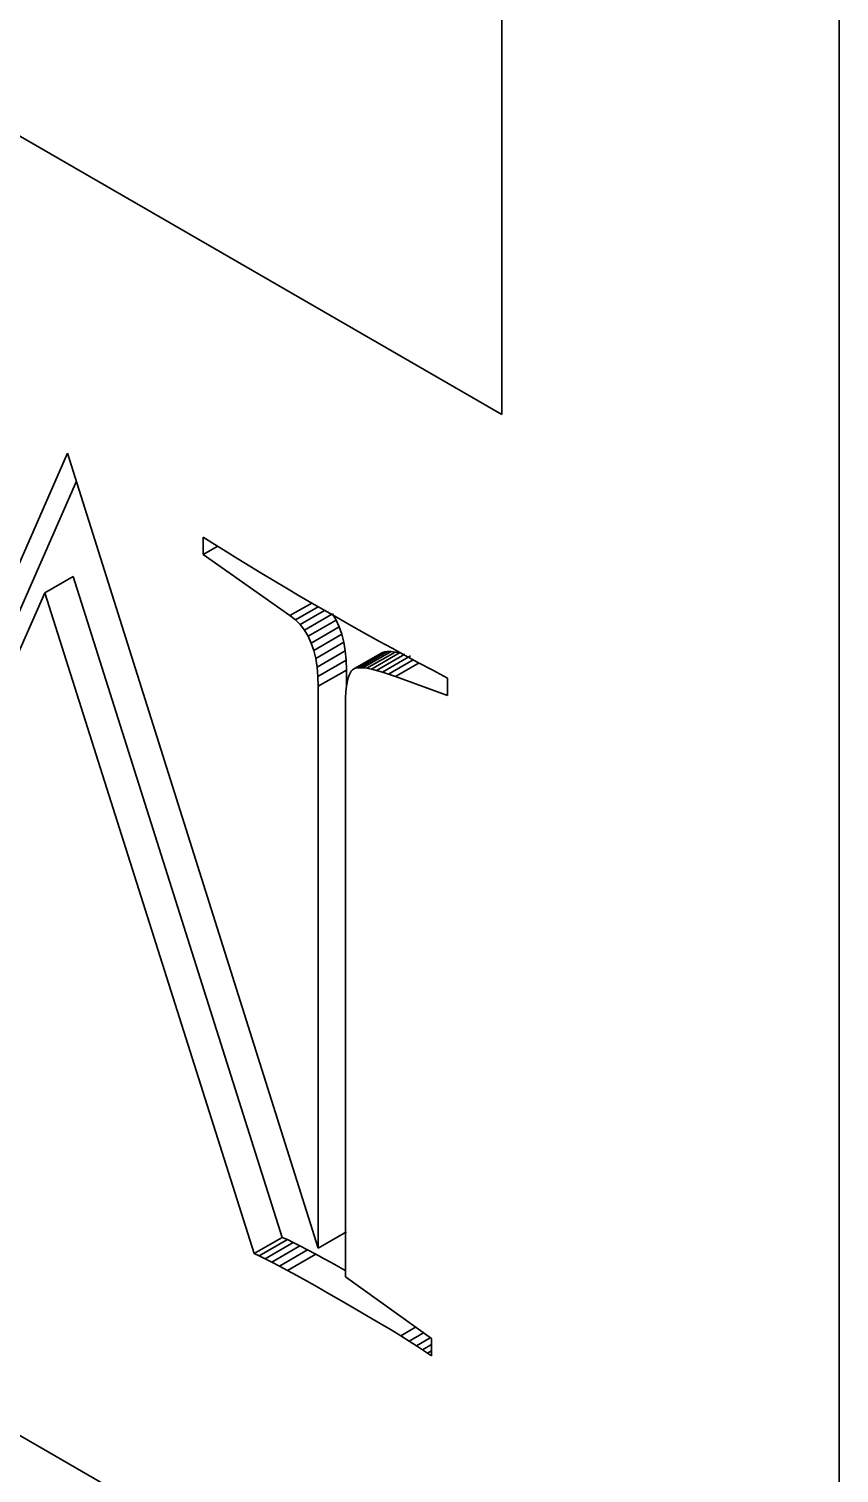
# Model space of a CAD drawing. Header units: millimetres. Extents: x -105 to 105, y -148 to 148.
# Drawn here: x 61.191 to 63.229, y -66.081 to -62.451 of the extents above; entities that cross this region are included whole.
import ezdxf

# ---------------------------------------------------------------- set-up
doc = ezdxf.new("R2010")
doc.units = ezdxf.units.MM
doc.layers.get('0').update_dxf_attribs({"lineweight": 18})

msp = doc.modelspace()

# ---------------------------------------------------------------- linework, layer by layer
at = {"color": 7, "lineweight": 30, "ltscale": 0.265362}
msp.add_line((62.38, -63.4201), (53.1876, -58.1129), dxfattribs=at)
at = {"color": 7, "lineweight": 30, "ltscale": 0.314351}
msp.add_line((63.2286, -67.176), (52.3391, -60.889), dxfattribs=at)
at = {"color": 7, "lineweight": 30, "ltscale": 0.157176}
msp.add_line((63.2286, -67.176), (63.2286, -60.889), dxfattribs=at)
at = {"color": 7, "lineweight": 30, "ltscale": 0.040825}
msp.add_line((62.38, -61.7871), (62.38, -63.4201), dxfattribs=at)
at = {"color": 7, "lineweight": 30, "ltscale": 0.033029}
msp.add_line((60.7571, -64.7274), (61.288, -63.5176), dxfattribs=at)
at = {"color": 7, "lineweight": 30, "ltscale": 0.052379}
msp.add_line((61.288, -63.5176), (61.9185, -65.5156), dxfattribs=at)
at = {"color": 7, "lineweight": 30, "ltscale": 0.030004}
msp.add_line((60.8278, -64.6865), (61.3101, -63.5876), dxfattribs=at)
at = {"color": 7, "lineweight": 30, "ltscale": 0.001095}
for p, q in [((61.6294, -63.7721), (61.6294, -63.7283)), ((62.2433, -64.0828), (62.2433, -64.1266)), ((62.203, -65.7428), (62.203, -65.7866))]:
    msp.add_line(p, q, dxfattribs=at)
at = {"color": 7, "lineweight": 30, "ltscale": 0.000847299}
msp.add_line((61.6294, -63.7283), (61.658, -63.7464), dxfattribs=at)
at = {"color": 7, "lineweight": 30, "ltscale": 0.001047}
msp.add_line((61.6294, -63.7721), (61.6656, -63.7512), dxfattribs=at)
at = {"color": 7, "lineweight": 30, "ltscale": 0.000857561}
msp.add_line((61.658, -63.7464), (61.6871, -63.7646), dxfattribs=at)
at = {"color": 7, "lineweight": 30, "ltscale": 0.006664}
msp.add_line((61.8474, -63.9254), (61.6294, -63.7721), dxfattribs=at)
at = {"color": 7, "lineweight": 30, "ltscale": 0.000867838}
msp.add_line((61.6871, -63.7646), (61.7166, -63.7829), dxfattribs=at)
at = {"color": 7, "lineweight": 30, "ltscale": 0.000877733}
msp.add_line((61.7166, -63.7829), (61.7465, -63.8012), dxfattribs=at)
at = {"color": 7, "lineweight": 30, "ltscale": 0.000888043}
msp.add_line((61.7465, -63.8012), (61.7769, -63.8197), dxfattribs=at)
at = {"color": 7, "lineweight": 30, "ltscale": 0.000898369}
msp.add_line((61.7769, -63.8197), (61.8077, -63.8382), dxfattribs=at)
at = {"color": 7, "lineweight": 30, "ltscale": 0.002041}
for p, q in [((61.2311, -63.8679), (61.3018, -63.8271)), ((61.8837, -63.9621), (61.9544, -63.9213)), ((61.8929, -63.9775), (61.9636, -63.9367)), ((61.9007, -63.9945), (61.9715, -63.9537)), ((61.9072, -64.0131), (61.9779, -63.9723)), ((61.9121, -64.0333), (61.9828, -63.9924)), ((61.9157, -64.055), (61.9864, -64.0142)), ((61.9178, -64.0784), (61.9885, -64.0375)), ((62.0093, -64.0589), (62.08, -64.0181)), ((62.015, -64.0572), (62.0858, -64.0164)), ((62.0222, -64.0565), (62.0929, -64.0157)), ((62.0409, -64.058), (62.1116, -64.0171)), ((62.0524, -64.0602), (62.1231, -64.0193)), ((62.0654, -64.0633), (62.1361, -64.0225)), ((62.0798, -64.0675), (62.1505, -64.0266)), ((61.9185, -64.1033), (61.9892, -64.0625)), ((61.7573, -65.5293), (61.8281, -65.4885)), ((61.7702, -65.5352), (61.8409, -65.4943)), ((61.785, -65.5423), (61.8557, -65.5015)), ((61.8207, -65.5606), (61.8914, -65.5198)), ((61.8415, -65.5717), (61.9122, -65.5309))]:
    msp.add_line(p, q, dxfattribs=at)
at = {"color": 7, "lineweight": 30, "ltscale": 0.043568}
for p, q in [((61.8281, -65.4885), (61.3018, -63.8271)), ((61.7573, -65.5293), (61.2311, -63.8679))]:
    msp.add_line(p, q, dxfattribs=at)
at = {"color": 7, "lineweight": 30, "ltscale": 0.000908185}
msp.add_line((61.8077, -63.8382), (61.8389, -63.8568), dxfattribs=at)
at = {"color": 7, "lineweight": 30, "ltscale": 0.000918673}
msp.add_line((61.8389, -63.8568), (61.8705, -63.8755), dxfattribs=at)
at = {"color": 7, "lineweight": 30, "ltscale": 0.02956}
msp.add_line((61.2311, -63.8679), (60.7523, -64.949), dxfattribs=at)
at = {"color": 7, "lineweight": 30, "ltscale": 0.001576}
msp.add_line((61.8474, -63.9254), (61.902, -63.8939), dxfattribs=at)
at = {"color": 7, "lineweight": 30, "ltscale": 0.000928849}
msp.add_line((61.8705, -63.8755), (61.9026, -63.8942), dxfattribs=at)
at = {"color": 7, "lineweight": 30, "ltscale": 0.000939423}
msp.add_line((61.9026, -63.8942), (61.9351, -63.9131), dxfattribs=at)
at = {"color": 7, "lineweight": 30, "ltscale": 0.000430031}
msp.add_line((61.8609, -63.936), (61.8474, -63.9254), dxfattribs=at)
at = {"color": 7, "lineweight": 30, "ltscale": 0.001646}
msp.add_line((61.8609, -63.936), (61.918, -63.9031), dxfattribs=at)
at = {"color": 7, "lineweight": 30, "ltscale": 0.001776}
msp.add_line((61.873, -63.9483), (61.9346, -63.9127), dxfattribs=at)
at = {"color": 7, "lineweight": 30, "ltscale": 0.000715979}
msp.add_line((61.9351, -63.9131), (61.96, -63.9273), dxfattribs=at)
at = {"color": 7, "lineweight": 30, "ltscale": 0.000448988}
msp.add_line((61.9636, -63.9367), (61.9544, -63.9213), dxfattribs=at)
at = {"color": 7, "lineweight": 30, "ltscale": 0.000752366}
msp.add_line((61.96, -63.9273), (61.9861, -63.9422), dxfattribs=at)
at = {"color": 7, "lineweight": 30, "ltscale": 0.000429974}
msp.add_line((61.873, -63.9483), (61.8609, -63.936), dxfattribs=at)
at = {"color": 7, "lineweight": 30, "ltscale": 0.000436518}
msp.add_line((61.8837, -63.9621), (61.873, -63.9483), dxfattribs=at)
at = {"color": 7, "lineweight": 30, "ltscale": 0.000449315}
msp.add_line((61.8929, -63.9775), (61.8837, -63.9621), dxfattribs=at)
at = {"color": 7, "lineweight": 30, "ltscale": 0.000467692}
for p, q in [((61.9715, -63.9537), (61.9636, -63.9367)), ((61.9007, -63.9945), (61.8929, -63.9775))]:
    msp.add_line(p, q, dxfattribs=at)
at = {"color": 7, "lineweight": 30, "ltscale": 0.000491478}
for p, q in [((61.9779, -63.9723), (61.9715, -63.9537)), ((61.9072, -64.0131), (61.9007, -63.9945))]:
    msp.add_line(p, q, dxfattribs=at)
at = {"color": 7, "lineweight": 30, "ltscale": 0.000788766}
msp.add_line((61.9861, -63.9422), (62.0136, -63.9577), dxfattribs=at)
at = {"color": 7, "lineweight": 30, "ltscale": 0.000824806}
msp.add_line((62.0136, -63.9577), (62.0425, -63.9737), dxfattribs=at)
at = {"color": 7, "lineweight": 30, "ltscale": 0.00051941}
for p, q in [((61.9828, -63.9924), (61.9779, -63.9723)), ((61.9121, -64.0333), (61.9072, -64.0131))]:
    msp.add_line(p, q, dxfattribs=at)
at = {"color": 7, "lineweight": 30, "ltscale": 0.000551189}
for p, q in [((61.9864, -64.0142), (61.9828, -63.9924)), ((61.9157, -64.055), (61.9121, -64.0333))]:
    msp.add_line(p, q, dxfattribs=at)
at = {"color": 7, "lineweight": 30, "ltscale": 0.000861414}
msp.add_line((62.0425, -63.9737), (62.0726, -63.9904), dxfattribs=at)
at = {"color": 7, "lineweight": 30, "ltscale": 0.000897662}
msp.add_line((62.0726, -63.9904), (62.1041, -64.0077), dxfattribs=at)
at = {"color": 7, "lineweight": 30, "ltscale": 0.000586087}
for p, q in [((61.9885, -64.0375), (61.9864, -64.0142)), ((61.9178, -64.0784), (61.9157, -64.055))]:
    msp.add_line(p, q, dxfattribs=at)
at = {"color": 7, "lineweight": 30, "ltscale": 0.000623961}
msp.add_line((61.9892, -64.0625), (61.9885, -64.0375), dxfattribs=at)
at = {"color": 7, "lineweight": 30, "ltscale": 0.002042}
for p, q in [((62.0308, -64.0567), (62.1016, -64.0159)), ((61.9185, -65.5156), (61.9892, -65.4748)), ((61.8019, -65.5508), (61.8726, -65.51))]:
    msp.add_line(p, q, dxfattribs=at)
at = {"color": 7, "lineweight": 30, "ltscale": 0.000149186}
for p, q in [((62.0858, -64.0164), (62.08, -64.0181)), ((62.015, -64.0572), (62.0093, -64.0589))]:
    msp.add_line(p, q, dxfattribs=at)
at = {"color": 7, "lineweight": 30, "ltscale": 0.000180185}
for p, q in [((62.0929, -64.0157), (62.0858, -64.0164)), ((62.0222, -64.0565), (62.015, -64.0572))]:
    msp.add_line(p, q, dxfattribs=at)
at = {"color": 7, "lineweight": 30, "ltscale": 0.000215617}
msp.add_line((62.1016, -64.0159), (62.0929, -64.0157), dxfattribs=at)
at = {"color": 7, "lineweight": 30, "ltscale": 0.001791}
msp.add_line((62.0956, -64.0726), (62.1576, -64.0368), dxfattribs=at)
at = {"color": 7, "lineweight": 30, "ltscale": 0.00025328}
msp.add_line((62.1116, -64.0171), (62.1016, -64.0159), dxfattribs=at)
at = {"color": 7, "lineweight": 30, "ltscale": 0.000933919}
msp.add_line((62.1041, -64.0077), (62.1369, -64.0255), dxfattribs=at)
at = {"color": 7, "lineweight": 30, "ltscale": 0.000292827}
for p, q in [((62.1231, -64.0193), (62.1116, -64.0171)), ((62.0524, -64.0602), (62.0409, -64.058))]:
    msp.add_line(p, q, dxfattribs=at)
at = {"color": 7, "lineweight": 30, "ltscale": 0.00097003}
msp.add_line((62.1369, -64.0255), (62.171, -64.044), dxfattribs=at)
at = {"color": 7, "lineweight": 30, "ltscale": 0.001068}
msp.add_line((61.9892, -64.1052), (61.9892, -64.0625), dxfattribs=at)
at = {"color": 7, "lineweight": 30, "ltscale": 0.000175653}
msp.add_line((61.996, -64.0755), (61.9937, -64.0821), dxfattribs=at)
at = {"color": 7, "lineweight": 30, "ltscale": 0.000156135}
msp.add_line((61.9986, -64.0699), (61.996, -64.0755), dxfattribs=at)
at = {"color": 7, "lineweight": 30, "ltscale": 0.000138395}
msp.add_line((62.0017, -64.0652), (61.9986, -64.0699), dxfattribs=at)
at = {"color": 7, "lineweight": 30, "ltscale": 0.000124456}
msp.add_line((62.005, -64.0616), (62.0017, -64.0652), dxfattribs=at)
at = {"color": 7, "lineweight": 30, "ltscale": 0.00012608}
msp.add_line((62.0093, -64.0589), (62.005, -64.0616), dxfattribs=at)
at = {"color": 7, "lineweight": 30, "ltscale": 0.000215247}
msp.add_line((62.0308, -64.0567), (62.0222, -64.0565), dxfattribs=at)
at = {"color": 7, "lineweight": 30, "ltscale": 0.000253613}
msp.add_line((62.0409, -64.058), (62.0308, -64.0567), dxfattribs=at)
at = {"color": 7, "lineweight": 30, "ltscale": 0.000333446}
msp.add_line((62.0654, -64.0633), (62.0524, -64.0602), dxfattribs=at)
at = {"color": 7, "lineweight": 30, "ltscale": 0.000374652}
msp.add_line((62.0798, -64.0675), (62.0654, -64.0633), dxfattribs=at)
at = {"color": 7, "lineweight": 30, "ltscale": 0.000416076}
msp.add_line((62.0956, -64.0726), (62.0798, -64.0675), dxfattribs=at)
at = {"color": 7, "lineweight": 30, "ltscale": 0.000458583}
msp.add_line((62.1129, -64.0787), (62.0956, -64.0726), dxfattribs=at)
at = {"color": 7, "lineweight": 30, "ltscale": 0.001706}
msp.add_line((62.1129, -64.0787), (62.172, -64.0445), dxfattribs=at)
at = {"color": 7, "lineweight": 30, "ltscale": 0.001007}
msp.add_line((62.171, -64.044), (62.2065, -64.0631), dxfattribs=at)
at = {"color": 7, "lineweight": 30, "ltscale": 0.001043}
msp.add_line((62.2065, -64.0631), (62.2433, -64.0828), dxfattribs=at)
at = {"color": 7, "lineweight": 30, "ltscale": 0.000623568}
msp.add_line((61.9185, -64.1033), (61.9178, -64.0784), dxfattribs=at)
at = {"color": 7, "lineweight": 30, "ltscale": 0.035308}
msp.add_line((61.9185, -65.5156), (61.9185, -64.1033), dxfattribs=at)
at = {"color": 7, "lineweight": 30, "ltscale": 0.000266803}
msp.add_line((61.9889, -64.1081), (61.988, -64.1187), dxfattribs=at)
at = {"color": 7, "lineweight": 30, "ltscale": 0.00024311}
msp.add_line((61.9901, -64.0984), (61.9889, -64.1081), dxfattribs=at)
at = {"color": 7, "lineweight": 30, "ltscale": 0.000219971}
msp.add_line((61.9917, -64.0898), (61.9901, -64.0984), dxfattribs=at)
at = {"color": 7, "lineweight": 30, "ltscale": 0.000197255}
msp.add_line((61.9937, -64.0821), (61.9917, -64.0898), dxfattribs=at)
at = {"color": 7, "lineweight": 30, "ltscale": 0.003472}
msp.add_line((62.2433, -64.1266), (62.1129, -64.0787), dxfattribs=at)
at = {"color": 7, "lineweight": 30, "ltscale": 0.00031589}
msp.add_line((61.9874, -64.1304), (61.9873, -64.143), dxfattribs=at)
at = {"color": 7, "lineweight": 30, "ltscale": 0.036129}
msp.add_line((61.9873, -64.143), (61.9873, -65.5881), dxfattribs=at)
at = {"color": 7, "lineweight": 30, "ltscale": 0.000291367}
msp.add_line((61.988, -64.1187), (61.9874, -64.1304), dxfattribs=at)
at = {"color": 7, "lineweight": 30, "ltscale": 0.000353023}
for p, q in [((61.8409, -65.4943), (61.8281, -65.4885)), ((61.7702, -65.5352), (61.7573, -65.5293))]:
    msp.add_line(p, q, dxfattribs=at)
at = {"color": 7, "lineweight": 30, "ltscale": 0.000412204}
msp.add_line((61.8557, -65.5015), (61.8409, -65.4943), dxfattribs=at)
at = {"color": 7, "lineweight": 30, "ltscale": 0.000471195}
msp.add_line((61.8726, -65.51), (61.8557, -65.5015), dxfattribs=at)
at = {"color": 7, "lineweight": 30, "ltscale": 0.000530291}
msp.add_line((61.8914, -65.5198), (61.8726, -65.51), dxfattribs=at)
at = {"color": 7, "lineweight": 30, "ltscale": 0.000589797}
for p, q in [((61.9122, -65.5309), (61.8914, -65.5198)), ((61.8415, -65.5717), (61.8207, -65.5606))]:
    msp.add_line(p, q, dxfattribs=at)
at = {"color": 7, "lineweight": 30, "ltscale": 0.000411861}
msp.add_line((61.785, -65.5423), (61.7702, -65.5352), dxfattribs=at)
at = {"color": 7, "lineweight": 30, "ltscale": 0.000471367}
msp.add_line((61.8019, -65.5508), (61.785, -65.5423), dxfattribs=at)
at = {"color": 7, "lineweight": 30, "ltscale": 0.00053063}
msp.add_line((61.8207, -65.5606), (61.8019, -65.5508), dxfattribs=at)
at = {"color": 7, "lineweight": 30, "ltscale": 0.000649201}
msp.add_line((61.935, -65.5433), (61.9122, -65.5309), dxfattribs=at)
at = {"color": 7, "lineweight": 30, "ltscale": 0.000708613}
msp.add_line((61.9598, -65.5571), (61.935, -65.5433), dxfattribs=at)
at = {"color": 7, "lineweight": 30, "ltscale": 0.000768423}
msp.add_line((61.9866, -65.5721), (61.9598, -65.5571), dxfattribs=at)
at = {"color": 7, "lineweight": 30, "ltscale": 0.000649018}
msp.add_line((61.8643, -65.5841), (61.8415, -65.5717), dxfattribs=at)
at = {"color": 7, "lineweight": 30, "ltscale": 0.000708798}
msp.add_line((61.8891, -65.5979), (61.8643, -65.5841), dxfattribs=at)
at = {"color": 7, "lineweight": 30, "ltscale": 0.000767903}
msp.add_line((61.9159, -65.6129), (61.8891, -65.5979), dxfattribs=at)
at = {"color": 7, "lineweight": 30, "ltscale": 0.006636}
msp.add_line((61.9873, -65.5881), (62.203, -65.7428), dxfattribs=at)
at = {"color": 7, "lineweight": 30, "ltscale": 0.000827739}
msp.add_line((61.9446, -65.6293), (61.9159, -65.6129), dxfattribs=at)
at = {"color": 7, "lineweight": 30, "ltscale": 0.000887405}
msp.add_line((61.9754, -65.647), (61.9446, -65.6293), dxfattribs=at)
at = {"color": 7, "lineweight": 30, "ltscale": 0.00104}
msp.add_line((62.0114, -65.6678), (61.9754, -65.647), dxfattribs=at)
at = {"color": 7, "lineweight": 30, "ltscale": 0.000956912}
msp.add_line((62.0444, -65.6872), (62.0114, -65.6678), dxfattribs=at)
at = {"color": 7, "lineweight": 30, "ltscale": 0.000874247}
msp.add_line((62.0745, -65.705), (62.0444, -65.6872), dxfattribs=at)
at = {"color": 7, "lineweight": 30, "ltscale": 0.000791274}
msp.add_line((62.1017, -65.7212), (62.0745, -65.705), dxfattribs=at)
at = {"color": 7, "lineweight": 30, "ltscale": 0.000708853}
msp.add_line((62.1259, -65.7359), (62.1017, -65.7212), dxfattribs=at)
at = {"color": 7, "lineweight": 30, "ltscale": 0.001079}
msp.add_line((62.1259, -65.7359), (62.1633, -65.7144), dxfattribs=at)
at = {"color": 7, "lineweight": 30, "ltscale": 0.000626151}
msp.add_line((62.1472, -65.7491), (62.1259, -65.7359), dxfattribs=at)
at = {"color": 7, "lineweight": 30, "ltscale": 0.001033}
msp.add_line((62.1472, -65.7491), (62.183, -65.7285), dxfattribs=at)
at = {"color": 7, "lineweight": 30, "ltscale": 0.000999785}
msp.add_line((62.1656, -65.7608), (62.2002, -65.7408), dxfattribs=at)
at = {"color": 7, "lineweight": 30, "ltscale": 0.00054331}
msp.add_line((62.1656, -65.7608), (62.1472, -65.7491), dxfattribs=at)
at = {"color": 7, "lineweight": 30, "ltscale": 0.000461089}
msp.add_line((62.181, -65.7709), (62.1656, -65.7608), dxfattribs=at)
at = {"color": 7, "lineweight": 30, "ltscale": 0.000635265}
msp.add_line((62.181, -65.7709), (62.203, -65.7582), dxfattribs=at)
at = {"color": 7, "lineweight": 30, "ltscale": 0.000378494}
msp.add_line((62.1934, -65.7795), (62.181, -65.7709), dxfattribs=at)
at = {"color": 7, "lineweight": 30, "ltscale": 0.000275332}
msp.add_line((62.1934, -65.7795), (62.203, -65.774), dxfattribs=at)
at = {"color": 7, "lineweight": 30, "ltscale": 0.000296712}
msp.add_line((62.203, -65.7866), (62.1934, -65.7795), dxfattribs=at)

doc.saveas('drawing.dxf')
